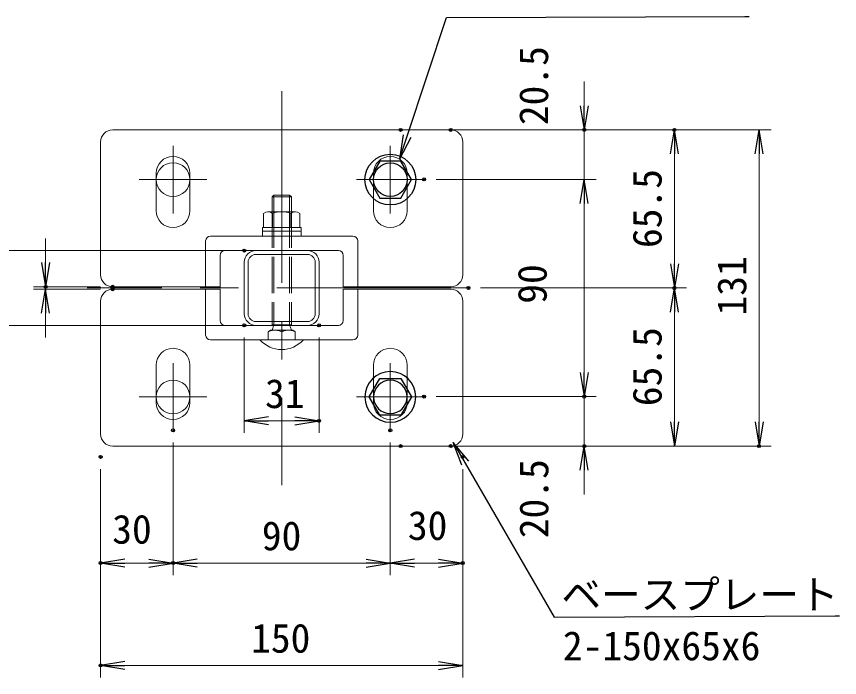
# Model space of a CAD drawing. Units: millimetres, scale not verified, with parts at other scales. Extents: x -4200 to 4200, y -2970 to 2970.
# Drawn here: x 1346 to 2710, y 222 to 1317 of the extents above; entities that cross this region are included whole.
import ezdxf
from ezdxf.enums import TextEntityAlignment as Align

# ---------------------------------------------------------------- set-up
doc = ezdxf.new("R2010")
doc.units = ezdxf.units.MM
doc.header["$LTSCALE"] = 10
doc.header["$PDMODE"] = 32
doc.header["$PDSIZE"] = 5
doc.linetypes.add('DASHED', pattern=[7.5, 6, -1.5])
doc.linetypes.add('USER1', pattern=[50.8, 31.75, -6.35, 6.35, -6.35])
for name, color, linetype, lineweight in [('0-3_D-BMK', 2, 'USER1', 13), ('0-4_D-STR3', 3, 'Continuous', 13), ('0-5_D-STR-DIM', 7, 'Continuous', 13), ('0-9_0', 7, 'Continuous', 25), ('0-B_D-STR-TXT', 7, 'Continuous', 25), ('0-C_31', 1, 'Continuous', 5)]:
    doc.layers.add(name, color=color, linetype=linetype, lineweight=lineweight)
doc.layers.add('0-A_Defpoints', color=7, linetype='Continuous')
doc.styles.add('ＭＳ ゴシック', font='')
doc.styles.get('ＭＳ ゴシック').set_extended_font_data('MS Gothic')

# ---------------------------------------------------------------- blocks, each defined once
blk = doc.blocks.new('ベースプレート部品\u3000平面図')
at = {"layer": '0-4_D-STR3'}
for p, q in [((-6588.24, 53469.08), (-7988.24, 53469.08)), ((-8038.24, 53419.08), (-8038.24, 52869.08)), ((-6538.24, 52869.08), (-6538.24, 53419.08)), ((-7808.25, 53134.08), (-7808.25, 53289.08)), ((-7668.25, 53134.08), (-7668.25, 53289.08)), ((-6908.25, 53134.08), (-6908.25, 53289.08)), ((-6768.25, 53134.08), (-6768.25, 53289.08)), ((-6993.25, 53029.08), (-7583.25, 53029.08)), ((-7603.25, 52819.08), (-7603.25, 53009.08)), ((-6973.25, 53009.08), (-6973.25, 52819.08)), ((-7053.25, 52969.08), (-7523.25, 52969.08)), ((-7543.25, 52819.08), (-7543.25, 52949.08)), ((-7033.25, 52819.08), (-7033.25, 52949.08)), ((-7988.24, 52819.08), (-7542.4, 52819.08)), ((-7032.4, 52819.08), (-6588.24, 52819.08))]:
    blk.add_line(p, q, dxfattribs=at)
for centre, radius, start, end in [((-7988.24, 53419.08), 50, 90, 180), ((-6588.24, 53419.08), 50, 0, 90), ((-7738.25, 53289.08), 70, 0, 180), ((-6838.25, 53289.08), 70, 0, 180), ((-7738.25, 53134.08), 70, 180, 0), ((-6838.25, 53134.08), 70, 180, 0), ((-7583.25, 53009.08), 20, 90, 180), ((-6993.25, 53009.08), 20, 0, 90), ((-7523.25, 52949.08), 20, 90, 180), ((-7053.25, 52949.08), 20, 0, 90), ((-7988.24, 52869.08), 50, 180, 270), ((-6588.24, 52869.08), 50, 270, 0)]:
    blk.add_arc(centre, radius, start, end, dxfattribs=at)
blk = doc.blocks.new('_Open')
at = {"layer": '0-9_0'}
blk.add_line((-10, 1.667), (0, 0), dxfattribs=at)
blk.add_lwpolyline([(-10, -1.667), (0, 0), (-10, 0)], dxfattribs=at)
blk = doc.blocks.new('M10-平')
at = {"layer": '0-9_0', "color": 3}
blk.add_lwpolyline([(76.28, -44.04), (76.28, 44.04), (0, 88.08), (-76.28, 44.04), (-76.28, -44.04), (0, -88.08)], close=True, dxfattribs=at)
for radius in [105.01, 69.26]:
    blk.add_circle((0, 0), radius, dxfattribs=at)
blk = doc.blocks.new('MLeader12')
at = {"layer": '0-B_D-STR-TXT'}
blk.add_line((1999.78, 1116.82), (1980.82, 1080.97), dxfattribs=at)
for points in [[(1993.45, 1118.92), (2058.84, 1315.41), (2553.32, 1317.21), (2560.52, 1317.21)], [(1987.13, 1121.03), (1980.82, 1080.97), (1993.45, 1118.92)]]:
    blk.add_lwpolyline(points, dxfattribs=at)
blk = doc.blocks.new('MLeader13')
at = {"layer": '0-B_D-STR-TXT'}
blk.add_line((2084.16, 573.49), (2069.92, 611.46), dxfattribs=at)
for points in [[(2095.71, 580.16), (2069.92, 611.46), (2089.93, 576.83)], [(2089.93, 576.83), (2237.15, 322.03), (2702.97, 323.83), (2710.17, 323.83)]]:
    blk.add_lwpolyline(points, dxfattribs=at)

msp = doc.modelspace()

# ---------------------------------------------------------------- linework, layer by layer
at = {"layer": '0-3_D-BMK'}
for p, q in [((1785.8, 1193.16), (1785.8, 540.48)), ((1605.8, 1102.82), (1605.8, 990.82)), ((1965.8, 1102.82), (1965.8, 990.82)), ((1549.8, 1046.82), (1661.8, 1046.82)), ((2021.8, 1046.82), (1909.8, 1046.82)), ((2095.28, 867.33), (1463.63, 867.33)), ((1605.8, 630.82), (1605.8, 742.82)), ((1965.8, 630.82), (1965.8, 742.82)), ((1549.8, 686.82), (1661.8, 686.82)), ((2021.8, 686.82), (1909.8, 686.82))]:
    msp.add_line(p, q, dxfattribs=at)
at = {"layer": '0-4_D-STR3'}
for p, q in [((1769.78, 1018.13), (1772.98, 1021.33)), ((1769.79, 993.73), (1769.78, 1018.13)), ((1801.78, 1018.13), (1769.78, 1018.13)), ((1798.58, 1021.33), (1772.98, 1021.33)), ((1772.99, 993.73), (1772.98, 1021.33)), ((1798.59, 993.73), (1798.58, 1021.33)), ((1801.78, 1018.13), (1798.58, 1021.33)), ((1801.79, 993.73), (1801.78, 1018.13)), ((1755.8, 967.73), (1755.8, 990.93)), ((1762.69, 993.73), (1808.87, 993.73)), ((1770.8, 967.73), (1770.8, 990.93)), ((1800.8, 967.73), (1800.8, 990.93)), ((1815.8, 967.73), (1815.8, 990.93)), ((1753.8, 967.73), (1753.8, 961.33)), ((1753.8, 961.33), (1817.8, 961.33)), ((1755.8, 967.73), (1815.8, 967.73)), ((1821.8, 781.33), (1749.8, 781.33))]:
    msp.add_line(p, q, dxfattribs=at)
at = {"layer": '0-4_D-STR3', "linetype": 'DASHED'}
for p, q in [((1769.79, 993.73), (1769.8, 806.13)), ((1772.99, 993.73), (1773.01, 806.13)), ((1798.59, 993.73), (1798.61, 806.13)), ((1801.79, 993.73), (1801.8, 806.13)), ((1801.8, 806.13), (1769.8, 806.13)), ((1769.8, 797.33), (1773, 806.13)), ((1801.8, 797.33), (1798.6, 806.13)), ((1763.2, 794.93), (1767.36, 797.33)), ((1763.2, 781.33), (1763.2, 794.93)), ((1804.25, 797.33), (1767.36, 797.33)), ((1808.4, 794.93), (1804.25, 797.33)), ((1808.4, 781.33), (1808.4, 794.93))]:
    msp.add_line(p, q, dxfattribs=at)
at = {"layer": '0-4_D-STR3'}
msp.add_lwpolyline([(1753.8, 967.73), (1817.8, 967.73), (1817.8, 961.33)], dxfattribs=at)
msp.add_lwpolyline([(1753.8, 961.33), (1817.8, 961.33), (1817.8, 953.33), (1753.8, 953.33)], close=True, dxfattribs=at)
for centre in [(1605.8, 1046.82), (1605.8, 686.82)]:
    msp.add_circle(centre, 28, dxfattribs=at)
for centre, radius, start, end in [((1763.3, 982.35), 11.39, 48.83491, 131.16509), ((1785.8, 952.15), 41.58, 68.85295, 111.14705), ((1808.3, 982.34), 11.4, 48.86505, 131.13495), ((1785.8, 813.83), 48.5, 222.07502, 317.92498)]:
    msp.add_arc(centre, radius, start, end, dxfattribs=at)
at = {"layer": '0-4_D-STR3', "linetype": 'DASHED'}
for centre, radius, start, end in [((1774.5, 769.32), 27.99, 66.18668, 113.81332), ((1797.1, 769.53), 27.8, 66.0128, 113.9872)]:
    msp.add_arc(centre, radius, start, end, dxfattribs=at)
at = {"layer": '0-5_D-STR-DIM'}
for p, q in [((2287.14, 1169.33), (2287.14, 1209.33)), ((2002.81, 1129.33), (2456.51, 1129.33)), ((2085.8, 1129.33), (2307.14, 1129.33)), ((2085.8, 1129.33), (2596.86, 1129.33)), ((2287.14, 1047.34), (2287.14, 1129.33)), ((2436.51, 907.33), (2436.51, 1089.33)), ((2576.86, 1089.33), (2576.86, 645.33)), ((2041.79, 1047.34), (2307.14, 1047.34)), ((2041.79, 1047.34), (2307.14, 1047.34)), ((2287.14, 1007.34), (2287.14, 967.34)), ((2287.14, 1007.34), (2287.14, 727.32)), ((1394.45, 909.33), (1394.45, 949.33)), ((1703.8, 929.33), (1252.92, 929.33)), ((1485.81, 869.33), (1374.45, 869.33)), ((1485.81, 865.33), (1374.45, 865.33)), ((1394.45, 865.33), (1394.45, 869.33)), ((2115.28, 867.33), (2456.51, 867.33)), ((2115.28, 867.33), (2456.51, 867.33)), ((1394.45, 825.33), (1394.45, 785.33)), ((2436.51, 645.33), (2436.51, 827.33)), ((1703.8, 805.33), (1252.92, 805.33)), ((1723.8, 785.33), (1723.8, 627.14)), ((1847.8, 785.33), (1847.8, 627.14)), ((2287.14, 727.32), (2287.14, 767.32)), ((2041.79, 687.32), (2307.14, 687.32)), ((2041.79, 687.32), (2307.14, 687.32)), ((2287.14, 687.32), (2287.14, 605.33)), ((1763.8, 647.14), (1807.8, 647.14)), ((1605.79, 611.38), (1605.79, 391.56)), ((1605.79, 611.38), (1605.79, 391.56)), ((1965.79, 611.38), (1965.79, 391.56)), ((1965.79, 611.38), (1965.79, 391.56)), ((2002.81, 605.33), (2456.51, 605.33)), ((2085.8, 605.33), (2307.14, 605.33)), ((2085.8, 605.33), (2596.86, 605.33)), ((1485.8, 567.38), (1485.8, 391.56)), ((1485.8, 567.38), (1485.8, 221.85)), ((2085.8, 567.38), (2085.8, 391.56)), ((2085.8, 567.38), (2085.8, 221.85)), ((2287.14, 565.33), (2287.14, 525.33)), ((1565.79, 411.56), (1525.8, 411.56)), ((1925.79, 411.56), (1645.79, 411.56)), ((2005.79, 411.56), (2045.8, 411.56)), ((2045.8, 241.85), (1525.8, 241.85))]:
    msp.add_line(p, q, dxfattribs=at)
at = {"layer": '0-A_Defpoints'}
for p in [(1982.81, 1129.33), (2065.8, 1129.33), (2287.14, 1129.33), (2436.51, 1129.33), (2021.79, 1047.34), (1723.8, 929.33), (1394.45, 869.33), (1505.81, 869.33), (1505.81, 865.33), (2095.28, 867.33), (2436.51, 867.33), (1723.8, 805.33), (1847.8, 805.33), (2021.79, 687.32), (2287.14, 687.32), (1847.8, 647.14), (1605.79, 631.38), (1965.79, 631.38), (1982.81, 605.33), (2065.8, 605.33), (2287.14, 605.33), (2576.86, 605.33), (1485.8, 587.38), (2085.8, 587.38), (1485.8, 411.56), (1605.79, 411.56), (2085.8, 411.56), (1485.8, 241.85)]:
    msp.add_point(p, dxfattribs=at)
at = {"layer": '0-C_31'}
for p, q in [((1828.78, 929.33), (1742.83, 929.33)), ((1828.68, 922.93), (1742.93, 922.93)), ((1723.8, 910.13), (1723.8, 824.53)), ((1730.2, 824.46), (1730.2, 910.2)), ((1841.4, 824.46), (1841.4, 910.2)), ((1847.8, 824.53), (1847.8, 910.13)), ((1742.9, 805.33), (1828.71, 805.33)), ((1742.93, 811.73), (1828.68, 811.73))]:
    msp.add_line(p, q, dxfattribs=at)
for centre, radius, start, end in [((1743, 910.13), 19.2, 90, 180.00001), ((1828.6, 910.13), 19.2, 0.00001, 90.00002), ((1743, 910.13), 12.8, 90, 180), ((1828.6, 910.13), 12.8, 0.00001, 90.00002), ((1743, 824.53), 19.2, 180.00001, 270), ((1743, 824.53), 12.8, 180, 270), ((1828.6, 824.53), 19.2, 270, 0.00001), ((1828.6, 824.53), 12.8, 270, 0.00001)]:
    msp.add_arc(centre, radius, start, end, dxfattribs=at)

# ---------------------------------------------------------------- block references
at = {"layer": '0-4_D-STR3', "xscale": 0.4, "yscale": 0.4}
msp.add_blockref('ベースプレート部品\u3000平面図', (4701.11, -20258.3), dxfattribs=at)
at = {"layer": '0-4_D-STR3', "yscale": 0.4}
for name, p, xscale, rotation in [('M10-平', (1965.8, 1046.82), 0.4, 30), ('ベースプレート部品\u3000平面図', (4701.11, 21992.96), -0.4, 180), ('M10-平', (1965.8, 686.82), -0.4, 150)]:
    msp.add_blockref(name, p, dxfattribs=dict(at, xscale=xscale, rotation=rotation))
at = {"layer": '0-5_D-STR-DIM', "xscale": 4, "yscale": 4}
for p, rotation in [((2287.14, 1129.33), 270), ((2436.51, 1129.33), 90), ((2576.86, 1129.33), 90), ((2287.14, 1047.34), 90), ((2287.14, 1047.34), 90), ((1394.45, 869.33), 270), ((2436.51, 867.33), 270), ((1394.45, 865.33), 90), ((2436.51, 867.33), 90), ((2287.14, 687.32), 270), ((2287.14, 687.32), 270), ((1723.8, 647.14), 180), ((2436.51, 605.33), 270), ((2576.86, 605.33), 270), ((2287.14, 605.33), 90), ((1485.8, 411.56), 180), ((1605.79, 411.56), 180), ((1965.79, 411.56), 180), ((1485.8, 241.85), 180)]:
    msp.add_blockref('_Open', p, dxfattribs=dict(at, rotation=rotation))
for p in [(1847.8, 647.14), (1605.79, 411.56), (1965.79, 411.56), (2085.8, 411.56), (2085.8, 241.85)]:
    msp.add_blockref('_Open', p, dxfattribs=at)
at = {"layer": '0-B_D-STR-TXT'}
for name in ['MLeader12', 'MLeader13']:
    msp.add_blockref(name, (0, 0), dxfattribs=at)

# ---------------------------------------------------------------- texts
at = {"layer": '0-5_D-STR-DIM', "style": 'ＭＳ ゴシック'}
for s, p in [('20.5', (2241.73, 1137.1)), ('65.5', (2429.76, 933.48)), ('131', (2570.11, 821.75)), ('90', (2239.39, 841.2)), ('65.5', (2429.76, 671.48)), ('20.5', (2242.09, 452.68))]:
    msp.add_text(s, height=48.09, rotation=90, dxfattribs=at).set_placement(p, align=Align.BOTTOM_LEFT)
for s, p in [('31', (1758.25, 653.89)), ('30', (1505.01, 429.23)), ('30', (1994.93, 435.36)), ('90', (1752.91, 418.31)), ('150', (1735.15, 248.6))]:
    msp.add_text(s, height=48.09, dxfattribs=at).set_placement(p, align=Align.BOTTOM_LEFT)
at = {"layer": '0-B_D-STR-TXT', "style": 'ＭＳ ゴシック'}
for s, p in [('ベースプレート', (2249.38, 320.92)), ('2-150x65x6 ', (2251.83, 236.03))]:
    msp.add_text(s, height=48.09, dxfattribs=at).set_placement(p, align=Align.BOTTOM_LEFT)

doc.saveas('drawing.dxf')
